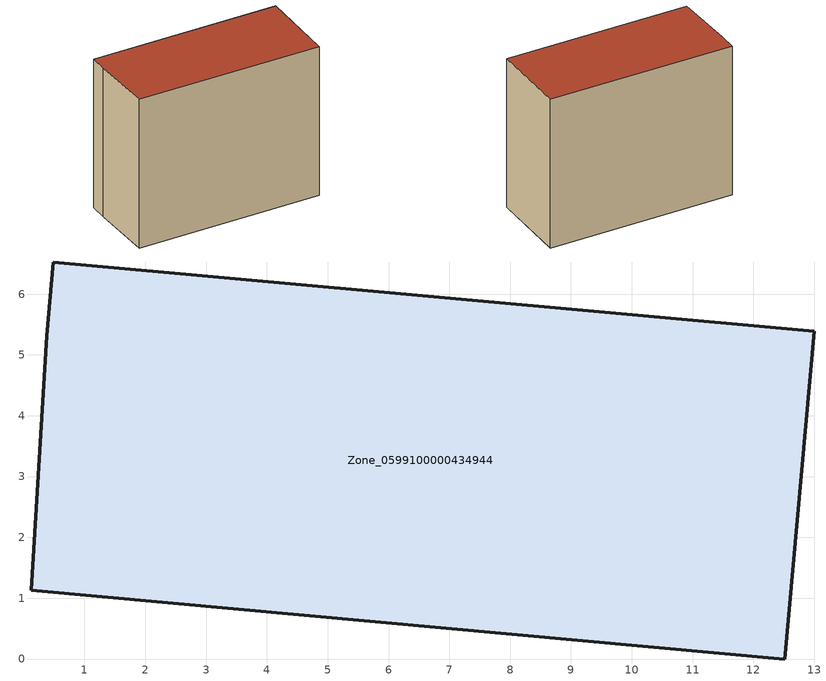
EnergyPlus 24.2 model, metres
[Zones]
Zone_0599100000434944
 floor ground (C_G): 0.12,1.13 0.38,5.31 0.49,6.53 13.01,5.39 12.51,0 z0
 wall outside (C_F): 13.01,5.39 0.49,6.53 0.38,5.31 0.12,1.13 12.51,0 13.01,5.39 z0:10.49
 roof outside (C_R): 0.38,5.31 0.12,1.13 12.51,0 13.01,5.39 0.49,6.53 z10.49
[BUILDING]
Pand.0599100000434944: North Axis=0; Terrain=City; Loads Convergence Tolerance Value=0.04; Temperature Convergence Tolerance Value=0.4; Solar Distribution=FullExterior; Maximum Number of Warmup Days=25; Minimum Number of Warmup Days=1
[Site:Location]
Rotterdam.The.Hague.AP_ZH_NLD Design_Conditions: Latitude=51.96; Longitude=4.45; Time Zone=1; Elevation=-4.5
[SITE:GROUNDTEMPERATURE:BUILDINGSURFACE]
18, 18, 18, 18, 18, 18, 18, 18, 18, 18, 18, 18
[MATERIAL] Thermal Absorptance=0.9; Solar Absorptance=0.7; Visible Absorptance=0.7
Name | Roughness | Thickness | Conductivity | Density | Specific Heat
G.TI.2006-2014 | MediumSmooth | 0.15 | 0.06 | 540 | 1210
F.TI.2006-2014 | Rough | 0.3 | 0.12 | 1920 | 840
R.TI.2006-2014 | MediumRough | 0.2 | 0.08 | 1500 | 1000
[CONSTRUCTION]
C_G: G.TI.2006-2014
C_F: F.TI.2006-2014
C_R: R.TI.2006-2014
[ZONE]
Zone_0599100000434944: Type=1; Multiplier=1; Ceiling Height=Autocalculate; Volume=Autocalculate; Floor Area=autocalculate; Part of Total Floor Area=Yes
[ZONEINFILTRATION:DESIGNFLOWRATE]
Infil_Zone_0599100000434944: Zone or ZoneList or Space or SpaceList=Zone_0599100000434944; Schedule=AlwaysOn; Design Flow Rate Calculation Method=Flow/Area; Flow Rate per Floor Area=0.0015; Constant Term Coefficient=1; Temperature Term Coefficient=0; Velocity Term Coefficient=0; Velocity Squared Term Coefficient=0
[HVACTEMPLATE:ZONE:IDEALLOADSAIRSYSTEM]
Zone_0599100000434944: Maximum Heating Supply Air Temperature=50; Minimum Cooling Supply Air Temperature=13; Maximum Heating Supply Air Humidity Ratio=0.0156; Minimum Cooling Supply Air Humidity Ratio=0.0077; Heating Limit=NoLimit; Cooling Limit=NoLimit; Dehumidification Control Type=ConstantSensibleHeatRatio; Cooling Sensible Heat Ratio=0.7; Dehumidification Setpoint=60; Humidification Control Type=None; Humidification Setpoint=30; Outdoor Air Method=None; Outdoor Air Flow Rate per Person=0.00944; Outdoor Air Flow Rate per Zone Floor Area=0; Outdoor Air Flow Rate per Zone=0; Demand Controlled Ventilation Type=None; Outdoor Air Economizer Type=NoEconomizer; Heat Recovery Type=None; Sensible Heat Recovery Effectiveness=0.7; Latent Heat Recovery Effectiveness=0.65
[ZONECONTROL:THERMOSTAT]
ThermostatControl_Zone_0599100000434944: Zone or ZoneList=Zone_0599100000434944; Control Type Schedule=DualSetpointControlType; Control 1=Thermostat_Zone_0599100000434944; Temperature Difference Between Cutout And Setpoint=0
[THERMOSTATSETPOINT:DUALSETPOINT]
Thermostat_Zone_0599100000434944: Heating Setpoint Temperature Schedule=HeatingSetpoint_Zone_0599100000434944; Cooling Setpoint Temperature Schedule=CoolingSetpoint_Zone_0599100000434944
[SCHEDULE:COMPACT]
HeatingSetpoint_Zone_0599100000434944: Through: 12/31, For: AllDays, Until: 24:00, 21
CoolingSetpoint_Zone_0599100000434944: Through: 12/31, For: AllDays, Until: 24:00, 24
DualSetpointControlType: Through: 12/31, For: AllDays, Until: 24:00, 4
AlwaysOn: Through: 12/31, For: AllDays, Until: 24:00, 1
